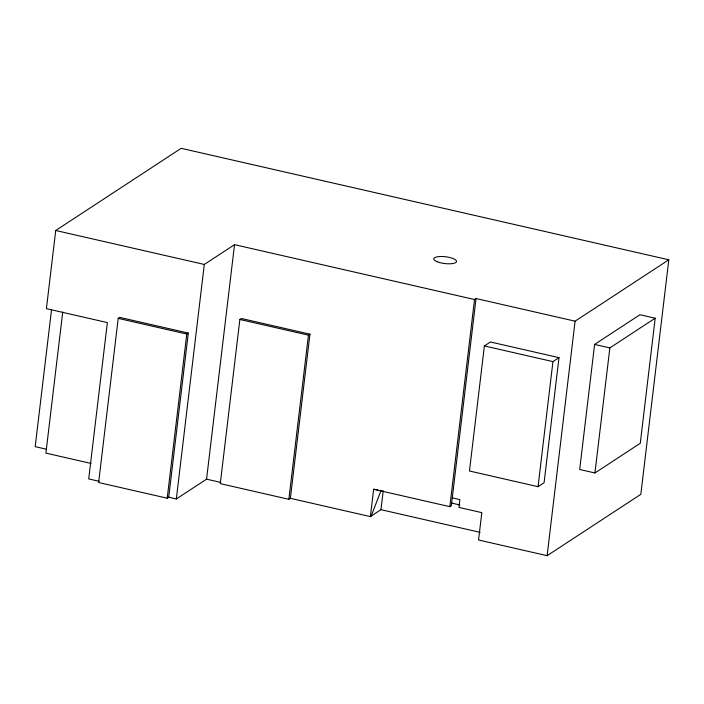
<?xml version="1.0" encoding="UTF-8"?>
<svg xmlns="http://www.w3.org/2000/svg" width="704" height="704" viewBox="0 0 704 704"><rect width="100%" height="100%" fill="white"/><g stroke="black" fill="none" stroke-linecap="round" stroke-linejoin="round"><path stroke-width="1.06" d="M452.267 497.86L459.888 499.602L458.955 507.426L481.818 512.644L478.553 540.003L547.122 555.685L640.834 494.305L668.8 259.802L181.183 148.315L55.73 230.49L46.411 308.651L107.36 322.59L88.713 478.922L99.106 481.298M51.533 309.681L35.2 446.653L46.376 449.214M62.726 312.004L45.901 453.112L91.01 463.426M168.714 497.218L188.294 333.062L119.715 317.39L118.21 318.375L98.63 482.53L167.209 498.203L168.714 497.218L176.334 498.96L206.562 479.16L220.766 482.407M167.209 498.203L186.78 334.057L188.294 333.062M176.334 498.96L204.301 264.458L234.529 244.658L474.522 299.526L476.036 298.531L575.089 321.182L668.8 259.802M206.562 479.16L234.529 244.658M290.374 498.318L309.945 334.171L241.375 318.49L239.87 319.475L220.29 483.63L288.86 499.312L290.374 498.318L370.374 516.613L380.952 509.678L480.146 532.356M288.86 499.312L308.44 335.157L309.945 334.171M370.374 516.613L373.639 489.254L377.872 489.984M380.952 509.678L383.214 490.741M373.639 489.254L449.83 506.669L474.522 299.526M476.036 298.531L451.334 505.683L449.83 506.669M484.378 345.937L469.462 471.002L538.041 486.684L544.086 482.724L558.994 357.65L490.424 341.977L484.378 345.937L552.948 361.61L558.994 357.65M538.041 486.684L552.948 361.61M547.122 555.685L575.089 321.182M594.607 344.423L579.691 469.489L594.933 472.974L640.279 443.274L655.195 318.208L639.954 314.723L594.607 344.423L609.849 347.908L655.195 318.208M594.933 472.974L609.849 347.908M371.149 516.102L381.049 490.512M379.993 490.354L382.114 490.723M55.73 230.49L204.301 264.458M239.87 319.475L308.44 335.157M118.21 318.375L186.78 334.057M451.396 503.026L459.862 504.962M437.017 261.677A11.449 3.423 6.8 0 0 456.113 262.266A11.449 3.423 6.8 0 0 442.332 256.502A11.449 3.423 6.8 0 0 437.017 261.677"/></g></svg>
